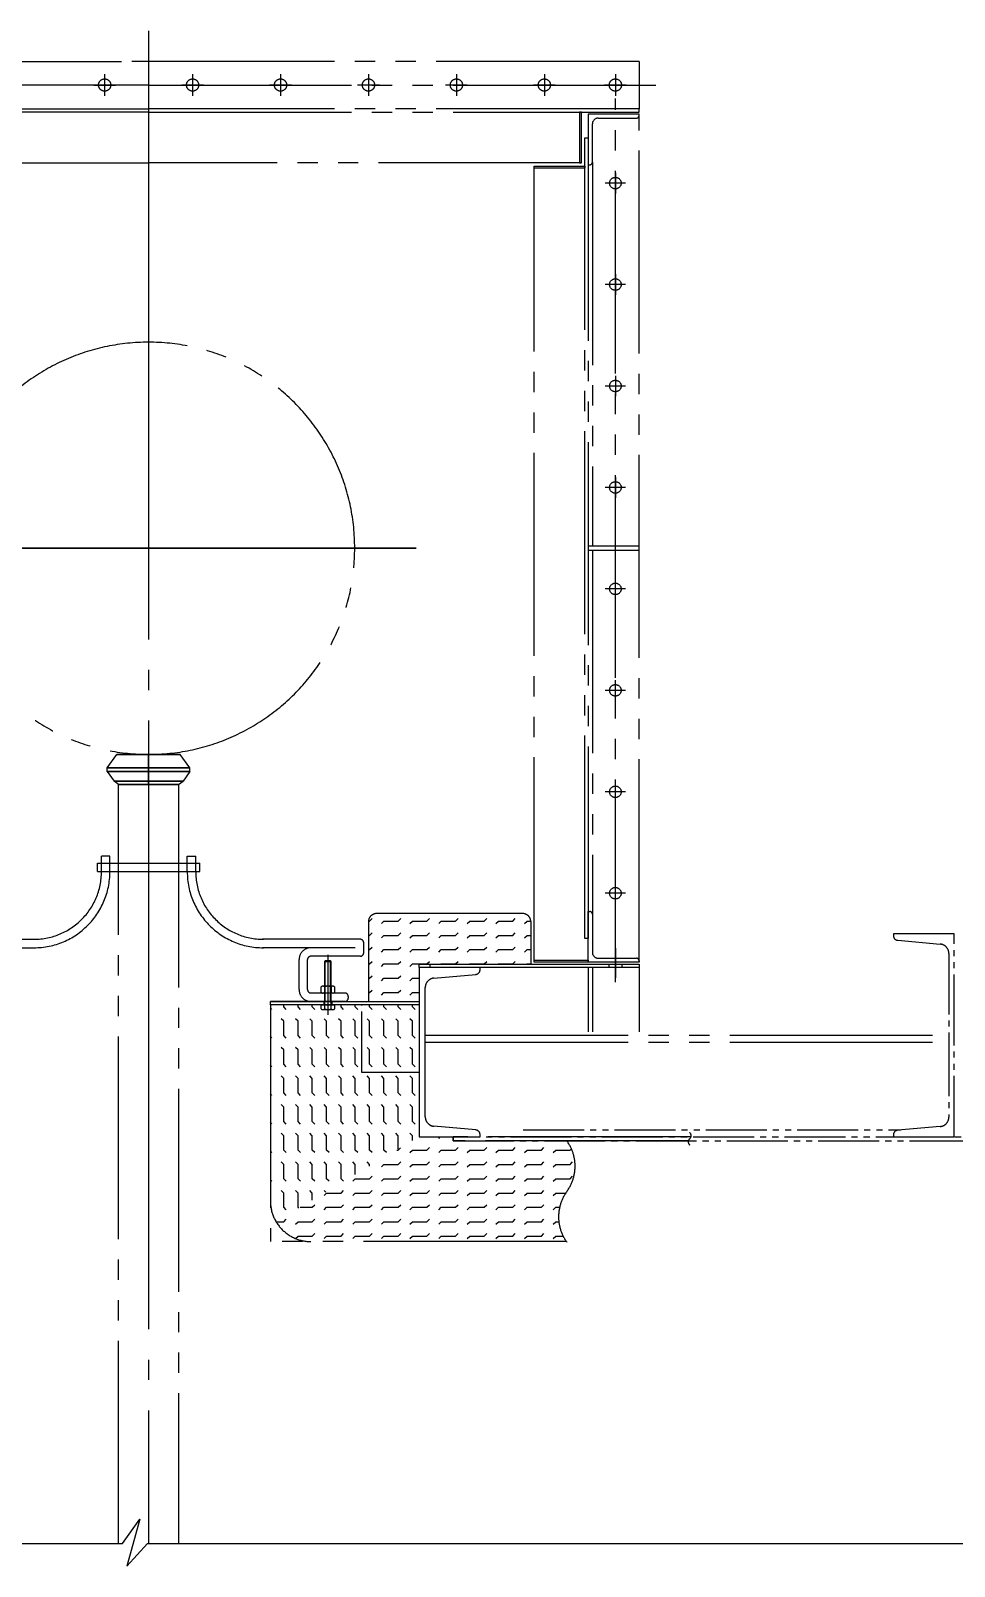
# Model space of a CAD drawing. Header units: millimetres. Extents: x 0 to 232280, y -26939 to 23794.
# Drawn here: x 175427 to 176792, y 14516 to 16786 of the extents above; entities that cross this region are included whole.
import ezdxf

# ---------------------------------------------------------------- set-up
doc = ezdxf.new("R2010")
doc.units = ezdxf.units.MM
doc.header["$LTSCALE"] = 30
doc.linetypes.add('JNK-CENTER', pattern=[34, 30, -1.5, 1, -1.5])
doc.linetypes.add('JNK-PHANTOM', pattern=[15, 10, -1, 1, -1, 1, -1])
for name, color, linetype in [('CEN-R', 1, 'JNK-CENTER'), ('Dim-W', 7, 'Continuous'), ('PHA-M', 6, 'JNK-PHANTOM')]:
    doc.layers.add(name, color=color, linetype=linetype)

# ---------------------------------------------------------------- blocks, each defined once
blk = doc.blocks.new('A$C5CA52331')
at = {"layer": 'CEN-R'}
for p, q in [((6916, 1335.3), (6916, -901.6)), ((6916, 1335.3), (6916, -901.6)), ((6520.7, 570), (7311.3, 570)), ((7311.3, 570), (6520.7, 570))]:
    blk.add_line(p, q, dxfattribs=at)
at = {"layer": 'Dim-W', "ltscale": 0.5}
blk.add_lwpolyline([(-370.3, -901.6), (1907.7, -901.6), (1932.9, -865.5), (1914.1, -935.1), (1944.6, -901.6), (6877.6, -901.6), (6902.8, -865.5), (6884, -935.1), (6914.5, -901.6), (9978.5, -901.6)], dxfattribs=at)
at = {"layer": 'PHA-M'}
for p, q in [((6191, 1290), (6876, 1290)), ((7641, 1290), (6876, 1290)), ((7641, 1290), (7641, 1220)), ((6916, 1255), (6205.7, 1255)), ((6834.9, 1255), (6867.1, 1255)), ((6851, 1271.1), (6851, 1238.9)), ((6916, 1255), (7666.3, 1255)), ((6997.1, 1255), (6964.9, 1255)), ((6981, 1271.1), (6981, 1238.9)), ((7127.1, 1255), (7094.9, 1255)), ((7111, 1271.1), (7111, 1238.9)), ((7257.1, 1255), (7224.9, 1255)), ((7241, 1271.1), (7241, 1238.9)), ((7387.1, 1255), (7354.9, 1255)), ((7371, 1271.1), (7371, 1238.9)), ((7517.1, 1255), (7484.9, 1255)), ((7501, 1271.1), (7501, 1238.9)), ((7622.1, 1255), (7589.9, 1255)), ((7606, 1271.1), (7606, 1238.9)), ((7606, -71.7), (7606, 1235)), ((6191, 1220), (6916, 1220)), ((6916, 1215), (6191, 1215)), ((7641, 1220), (6916, 1220)), ((6916, 1215), (7641, 1215)), ((7556, 1215), (7553, 1215)), ((7553, 1215), (7553, 1140)), ((7556, 1140), (7556, 1215)), ((7566, 1212), (7566, 1137)), ((7641, 1212), (7566, 1212)), ((7580.5, 1206), (7637, 1206)), ((7641, 1215), (7641, 1220)), ((7641, 1210), (7641, 1212)), ((7641, -42), (7641, 1212)), ((7572, 1141), (7572, 1197.5)), ((7561, -7), (7561, 1177)), ((7561, 1177), (7566, 1177)), ((7566, 1177), (7566, -7)), ((6276, 1140), (6916, 1140)), ((7556, 1140), (6916, 1140)), ((7553, 1140), (7556, 1140)), ((7566, 1137), (7568, 1137)), ((7572, 1141), (7572, 573)), ((7486, -39), (7486, 1135)), ((7486, 1135), (7561, 1135)), ((7486, 1132), (7486, 1135)), ((7561, 1132), (7486, 1132)), ((7561, 1135), (7561, 1132)), ((7606, 1125.2), (7606, 1094.8)), ((7621.2, 1110), (7590.8, 1110)), ((7621.2, 960), (7590.8, 960)), ((7606, 975.2), (7606, 944.8)), ((7606, 825.2), (7606, 794.8)), ((7621.2, 810), (7590.8, 810)), ((7621.2, 660), (7590.8, 660)), ((7606, 675.2), (7606, 644.8)), ((7641, 573), (7566, 573)), ((7641, 567), (7566, 567)), ((7572, 567), (7572, 29)), ((7606, 494.8), (7606, 525.2)), ((7621.2, 510), (7590.8, 510)), ((7606, 344.8), (7606, 375.2)), ((7621.2, 360), (7590.8, 360)), ((6854.9, 245.2), (6869.2, 265.3)), ((6854.9, 245.2), (6869.2, 265.3)), ((6869.2, 265.3), (6962.8, 265.3)), ((6962.8, 265.3), (6869.2, 265.3)), ((6916, 220.8), (6916, 265.3)), ((6916, 220.8), (6916, 265.3)), ((6977.1, 245.2), (6962.8, 265.3)), ((6977.1, 245.2), (6962.8, 265.3)), ((6854.9, 240.2), (6854.9, 245.2)), ((6854.9, 245.2), (6977.1, 245.2)), ((6977.1, 245.2), (6854.9, 245.2)), ((6854.9, 240.2), (6854.9, 245.2)), ((6854.9, 240.2), (6977.1, 240.2)), ((6854.9, 240.2), (6865, 225.9)), ((6977.1, 240.2), (6854.9, 240.2)), ((6854.9, 240.2), (6865, 225.9)), ((6977.1, 240.2), (6967, 225.9)), ((6977.1, 240.2), (6967, 225.9)), ((6977.1, 240.2), (6977.1, 245.2)), ((6977.1, 240.2), (6977.1, 245.2)), ((6871.5, 220.8), (6865, 225.9)), ((6865, 225.9), (6967, 225.9)), ((6967, 225.9), (6865, 225.9)), ((6871.5, 220.8), (6865, 225.9)), ((6960.4, 220.8), (6871.5, 220.8)), ((6871.5, 220.8), (6960.4, 220.8)), ((6871.5, -901.6), (6871.5, 220.8)), ((6871.5, 220.8), (6960.4, 220.8)), ((6960.4, 220.8), (6871.5, 220.8)), ((6960.4, 220.8), (6967, 225.9)), ((6960.4, 220.8), (6967, 225.9)), ((6960.4, 220.8), (6960.4, -901.6)), ((7621.2, 210), (7590.8, 210)), ((7606, 194.8), (7606, 225.2)), ((6846.3, 91.9), (6846.3, 114.9)), ((6858.8, 114.9), (6846.3, 114.9)), ((6858.8, 92), (6858.8, 114.9)), ((6973.1, 92), (6973.1, 114.9)), ((6973.1, 114.9), (6985.6, 114.9)), ((6985.6, 91.9), (6985.6, 114.9)), ((6840.3, 92), (6840.3, 104.5)), ((6840.3, 104.5), (6991.6, 104.5)), ((6840.3, 92), (6991.6, 92)), ((6991.6, 92), (6991.6, 104.5)), ((7606, 44.8), (7606, 75.2)), ((7621.2, 60), (7590.8, 60)), ((7469, 30), (7253, 30)), ((7566, -42), (7566, 33)), ((7566, 33), (7568, 33)), ((7572, 29), (7572, -27.5)), ((7241, 18.9), (7242.7, 18.9)), ((7241, 18), (7241, -100)), ((7242.7, 18.9), (7246.4, 22.6)), ((7242.7, -2.3), (7246.4, 1.5)), ((7260.1, 15.1), (7263.9, 18.9)), ((7263.9, 18.9), (7285, 18.9)), ((7285, 18.9), (7288.8, 22.6)), ((7285, -2.3), (7288.8, 1.5)), ((7302.4, 15.1), (7306.2, 18.9)), ((7306.2, 18.9), (7327.4, 18.9)), ((7327.4, 18.9), (7331.1, 22.6)), ((7327.4, -2.3), (7331.1, 1.5)), ((7344.8, 15.1), (7348.5, 18.9)), ((7348.5, 18.9), (7369.7, 18.9)), ((7369.7, 18.9), (7373.4, 22.6)), ((7369.7, -2.3), (7373.4, 1.5)), ((7387.1, 15.1), (7390.9, 18.9)), ((7390.9, 18.9), (7412, 18.9)), ((7412, 18.9), (7415.8, 22.6)), ((7412, -2.3), (7415.8, 1.5)), ((7429.4, 15.1), (7433.2, 18.9)), ((7433.2, 18.9), (7454.4, 18.9)), ((7454.4, 18.9), (7458.1, 22.6)), ((7454.4, -2.3), (7458.1, 1.5)), ((7471.8, 15.1), (7475.5, 18.9)), ((7475.5, 18.9), (7481, 18.9)), ((7481, 18), (7481, -45)), ((6603, -8.1), (6747.5, -8.1)), ((6610.5, -20.6), (6747.6, -20.6)), ((7221.5, -20.6), (7084.4, -20.6)), ((7229, -8.1), (7084.5, -8.1)), ((7234, -28.1), (7234, -13.1)), ((7241, -2.3), (7242.7, -2.3)), ((7242.7, -23.4), (7246.4, -19.7)), ((7260.1, -6), (7263.9, -2.3)), ((7263.9, -2.3), (7285, -2.3)), ((7285, -23.4), (7288.8, -19.7)), ((7302.4, -6), (7306.2, -2.3)), ((7306.2, -2.3), (7327.4, -2.3)), ((7327.4, -23.4), (7331.1, -19.7)), ((7344.8, -6), (7348.5, -2.3)), ((7348.5, -2.3), (7369.7, -2.3)), ((7369.7, -23.4), (7373.4, -19.7)), ((7387.1, -6), (7390.9, -2.3)), ((7390.9, -2.3), (7412, -2.3)), ((7412, -23.4), (7415.8, -19.7)), ((7429.4, -6), (7433.2, -2.3)), ((7433.2, -2.3), (7454.4, -2.3)), ((7454.4, -23.4), (7458.1, -19.7)), ((7471.8, -6), (7475.5, -2.3)), ((7475.5, -2.3), (7481, -2.3)), ((7566, -7), (7561, -7)), ((7606, -21), (7606, -65)), ((7138.5, -82.5), (7138.5, -38.1)), ((7151, -82.5), (7151, -38.1)), ((7229, -33.1), (7156, -33.1)), ((7177, -40), (7176, -41)), ((7176, -41), (7176, -111.1)), ((7176, -41), (7186, -41)), ((7177, -100), (7177, -40)), ((7185, -40), (7177, -40)), ((7181, -31.3), (7181, -118.7)), ((7185, -100), (7185, -40)), ((7186, -41), (7185, -40)), ((7186, -111.1), (7186, -41)), ((7241, -23.4), (7242.7, -23.4)), ((7241, -44.6), (7242.7, -44.6)), ((7242.7, -44.6), (7246.4, -40.9)), ((7260.1, -27.2), (7263.9, -23.4)), ((7260.1, -48.4), (7263.9, -44.6)), ((7263.9, -23.4), (7285, -23.4)), ((7263.9, -44.6), (7285, -44.6)), ((7285, -44.6), (7288.8, -40.9)), ((7302.4, -27.2), (7306.2, -23.4)), ((7302.4, -48.4), (7306.2, -44.6)), ((7306.2, -23.4), (7327.4, -23.4)), ((7306.2, -44.6), (7327.4, -44.6)), ((7316, -45), (7641, -45)), ((7316, -50), (7316, -45)), ((7327.4, -44.6), (7331.1, -40.9)), ((7344.8, -27.2), (7348.5, -23.4)), ((7348.1, -45), (7348.5, -44.6)), ((7348.5, -23.4), (7369.7, -23.4)), ((7348.5, -44.6), (7369.7, -44.6)), ((7369.7, -44.6), (7373.4, -40.9)), ((7387.1, -27.2), (7390.9, -23.4)), ((7390.5, -45), (7390.9, -44.6)), ((7390.9, -23.4), (7412, -23.4)), ((7390.9, -44.6), (7412, -44.6)), ((7412, -44.6), (7415.8, -40.9)), ((7429.4, -27.2), (7433.2, -23.4)), ((7432.8, -45), (7433.2, -44.6)), ((7433.2, -23.4), (7454.4, -23.4)), ((7433.2, -44.6), (7454.4, -44.6)), ((7454.4, -44.6), (7458.1, -40.9)), ((7471.8, -27.2), (7475.5, -23.4)), ((7475.1, -45), (7475.5, -44.6)), ((7475.5, -23.4), (7481, -23.4)), ((7475.5, -44.6), (7481, -44.6)), ((7486, -39), (7566, -39)), ((7486, -42), (7486, -39)), ((7566, -42), (7486, -42)), ((7566, -39), (7566, -42)), ((7641, -42), (7566, -42)), ((7580.5, -36), (7637, -36)), ((7641, -40), (7641, -42)), ((7641, -45), (7641, -50)), ((7641, -45), (7641, -145)), ((7241, -65.8), (7242.7, -65.8)), ((7242.7, -65.8), (7246.4, -62)), ((7260.1, -69.5), (7263.9, -65.8)), ((7263.9, -65.8), (7285, -65.8)), ((7285, -65.8), (7288.8, -62)), ((7302.4, -69.5), (7306.2, -65.8)), ((7306.2, -65.8), (7316, -65.8)), ((7641, -50), (7316, -50)), ((7316, -50), (7316, -300)), ((7406, -50), (7316, -50)), ((7337.8, -65.4), (7399.6, -60)), ((7406, -53), (7406, -50)), ((7566, -50), (7566, -145)), ((7572, -50), (7572, -145)), ((7206, -87.5), (7156, -87.5)), ((7171, -86.6), (7171, -78.4)), ((7188.4, -77.5), (7173.6, -77.5)), ((7188.4, -87.5), (7173.6, -87.5)), ((7176, -78.4), (7176, -86.6)), ((7186, -78.4), (7186, -86.6)), ((7191, -78.4), (7191, -86.6)), ((7241, -86.9), (7242.7, -86.9)), ((7242.7, -86.9), (7246.4, -83.2)), ((7260.1, -90.7), (7263.9, -86.9)), ((7263.9, -86.9), (7285, -86.9)), ((7285, -86.9), (7288.8, -83.2)), ((7302.4, -90.7), (7306.2, -86.9)), ((7306.2, -86.9), (7316, -86.9)), ((7325, -270.6), (7325, -79.4)), ((7206, -100), (7096, -100)), ((7096, -105), (7096, -100)), ((7316, -105), (7096, -105)), ((7096, -105), (7096, -455)), ((7098.3, -111.9), (7096, -109.6)), ((7115.7, -108.1), (7115.7, -105)), ((7119.4, -111.9), (7115.7, -108.1)), ((7136.9, -108.1), (7136.9, -105)), ((7140.6, -111.9), (7136.9, -108.1)), ((7158, -108.1), (7158, -105)), ((7161.8, -111.9), (7158, -108.1)), ((7171, -111.1), (7171, -105)), ((7171, -105), (7191, -105)), ((7173.6, -112), (7188.4, -112)), ((7176, -101.7), (7177, -100)), ((7176, -100), (7316, -100)), ((7186, -101.7), (7185, -100)), ((7191, -105), (7191, -111.1)), ((7200.4, -108.1), (7200.4, -105)), ((7204.1, -111.9), (7200.4, -108.1)), ((7211, -92.5), (7211, -95)), ((7221.5, -108.1), (7221.5, -105)), ((7225.3, -111.9), (7221.5, -108.1)), ((7242.7, -108.1), (7242.7, -105)), ((7246.4, -111.9), (7242.7, -108.1)), ((7263.9, -108.1), (7263.9, -105)), ((7267.6, -111.9), (7263.9, -108.1)), ((7285, -108.1), (7285, -105)), ((7288.8, -111.9), (7285, -108.1)), ((7306.2, -108.1), (7306.2, -105)), ((7309.9, -111.9), (7306.2, -108.1)), ((7115.7, -129.3), (7111.9, -125.5)), ((7115.7, -150.4), (7115.7, -129.3)), ((7136.9, -129.3), (7133.1, -125.5)), ((7136.9, -150.4), (7136.9, -129.3)), ((7158, -129.3), (7154.3, -125.5)), ((7158, -150.4), (7158, -129.3)), ((7179.2, -129.3), (7175.4, -125.5)), ((7179.2, -150.4), (7179.2, -129.3)), ((7200.4, -129.3), (7196.6, -125.5)), ((7200.4, -150.4), (7200.4, -129.3)), ((7221.5, -129.3), (7217.8, -125.5)), ((7221.5, -150.4), (7221.5, -129.3)), ((7242.7, -129.3), (7238.9, -125.5)), ((7242.7, -150.4), (7242.7, -129.3)), ((7263.9, -129.3), (7260.1, -125.5)), ((7263.9, -150.4), (7263.9, -129.3)), ((7285, -129.3), (7281.3, -125.5)), ((7285, -150.4), (7285, -129.3)), ((7306.2, -129.3), (7302.4, -125.5)), ((7306.2, -150.4), (7306.2, -129.3)), ((7098.3, -154.2), (7096, -151.9)), ((7119.4, -154.2), (7115.7, -150.4)), ((7140.6, -154.2), (7136.9, -150.4)), ((7161.8, -154.2), (7158, -150.4)), ((7182.9, -154.2), (7179.2, -150.4)), ((7204.1, -154.2), (7200.4, -150.4)), ((7225.3, -154.2), (7221.5, -150.4)), ((7246.4, -154.2), (7242.7, -150.4)), ((7267.6, -154.2), (7263.9, -150.4)), ((7288.8, -154.2), (7285, -150.4)), ((7309.9, -154.2), (7306.2, -150.4)), ((7325, -150), (8099, -150)), ((7115.7, -171.6), (7111.9, -167.9)), ((7115.7, -192.8), (7115.7, -171.6)), ((7136.9, -171.6), (7133.1, -167.9)), ((7136.9, -192.8), (7136.9, -171.6)), ((7158, -171.6), (7154.3, -167.9)), ((7158, -192.8), (7158, -171.6)), ((7179.2, -171.6), (7175.4, -167.9)), ((7179.2, -192.8), (7179.2, -171.6)), ((7200.4, -171.6), (7196.6, -167.9)), ((7200.4, -192.8), (7200.4, -171.6)), ((7221.5, -171.6), (7217.8, -167.9)), ((7221.5, -192.8), (7221.5, -171.6)), ((7242.7, -171.6), (7238.9, -167.9)), ((7242.7, -192.8), (7242.7, -171.6)), ((7263.9, -171.6), (7260.1, -167.9)), ((7263.9, -192.8), (7263.9, -171.6)), ((7285, -171.6), (7281.3, -167.9)), ((7285, -192.8), (7285, -171.6)), ((7306.2, -171.6), (7302.4, -167.9)), ((7306.2, -192.8), (7306.2, -171.6)), ((7325, -160), (8099, -160)), ((7098.3, -196.5), (7096, -194.3)), ((7119.4, -196.5), (7115.7, -192.8)), ((7140.6, -196.5), (7136.9, -192.8)), ((7161.8, -196.5), (7158, -192.8)), ((7182.9, -196.5), (7179.2, -192.8)), ((7204.1, -196.5), (7200.4, -192.8)), ((7225.3, -196.5), (7221.5, -192.8)), ((7246.4, -196.5), (7242.7, -192.8)), ((7267.6, -196.5), (7263.9, -192.8)), ((7288.8, -196.5), (7285, -192.8)), ((7309.9, -196.5), (7306.2, -192.8)), ((7115.7, -213.9), (7111.9, -210.2)), ((7115.7, -235.1), (7115.7, -213.9)), ((7136.9, -213.9), (7133.1, -210.2)), ((7136.9, -235.1), (7136.9, -213.9)), ((7158, -213.9), (7154.3, -210.2)), ((7158, -235.1), (7158, -213.9)), ((7179.2, -213.9), (7175.4, -210.2)), ((7179.2, -235.1), (7179.2, -213.9)), ((7200.4, -213.9), (7196.6, -210.2)), ((7200.4, -235.1), (7200.4, -213.9)), ((7221.5, -213.9), (7217.8, -210.2)), ((7221.5, -235.1), (7221.5, -213.9)), ((7242.7, -213.9), (7238.9, -210.2)), ((7242.7, -235.1), (7242.7, -213.9)), ((7263.9, -213.9), (7260.1, -210.2)), ((7263.9, -235.1), (7263.9, -213.9)), ((7285, -213.9), (7281.3, -210.2)), ((7285, -235.1), (7285, -213.9)), ((7306.2, -213.9), (7302.4, -210.2)), ((7306.2, -235.1), (7306.2, -213.9)), ((7098.3, -238.9), (7096, -236.6)), ((7119.4, -238.9), (7115.7, -235.1)), ((7140.6, -238.9), (7136.9, -235.1)), ((7161.8, -238.9), (7158, -235.1)), ((7182.9, -238.9), (7179.2, -235.1)), ((7204.1, -238.9), (7200.4, -235.1)), ((7225.3, -238.9), (7221.5, -235.1)), ((7246.4, -238.9), (7242.7, -235.1)), ((7267.6, -238.9), (7263.9, -235.1)), ((7288.8, -238.9), (7285, -235.1)), ((7309.9, -238.9), (7306.2, -235.1)), ((7115.7, -256.3), (7111.9, -252.5)), ((7115.7, -277.4), (7115.7, -256.3)), ((7136.9, -256.3), (7133.1, -252.5)), ((7136.9, -277.4), (7136.9, -256.3)), ((7158, -256.3), (7154.3, -252.5)), ((7158, -277.4), (7158, -256.3)), ((7179.2, -256.3), (7175.4, -252.5)), ((7179.2, -277.4), (7179.2, -256.3)), ((7200.4, -256.3), (7196.6, -252.5)), ((7200.4, -277.4), (7200.4, -256.3)), ((7221.5, -256.3), (7217.8, -252.5)), ((7221.5, -277.4), (7221.5, -256.3)), ((7242.7, -256.3), (7238.9, -252.5)), ((7242.7, -277.4), (7242.7, -256.3)), ((7263.9, -256.3), (7260.1, -252.5)), ((7263.9, -277.4), (7263.9, -256.3)), ((7285, -256.3), (7281.3, -252.5)), ((7285, -277.4), (7285, -256.3)), ((7306.2, -256.3), (7302.4, -252.5)), ((7306.2, -277.4), (7306.2, -256.3)), ((7098.3, -281.2), (7096, -278.9)), ((7115.7, -298.6), (7111.9, -294.9)), ((7119.4, -281.2), (7115.7, -277.4)), ((7136.9, -298.6), (7133.1, -294.9)), ((7140.6, -281.2), (7136.9, -277.4)), ((7158, -298.6), (7154.3, -294.9)), ((7161.8, -281.2), (7158, -277.4)), ((7179.2, -298.6), (7175.4, -294.9)), ((7182.9, -281.2), (7179.2, -277.4)), ((7200.4, -298.6), (7196.6, -294.9)), ((7204.1, -281.2), (7200.4, -277.4)), ((7221.5, -298.6), (7217.8, -294.9)), ((7225.3, -281.2), (7221.5, -277.4)), ((7242.7, -298.6), (7238.9, -294.9)), ((7246.4, -281.2), (7242.7, -277.4)), ((7263.9, -298.6), (7260.1, -294.9)), ((7267.6, -281.2), (7263.9, -277.4)), ((7285, -298.6), (7281.3, -294.9)), ((7288.8, -281.2), (7285, -277.4)), ((7306.2, -298.6), (7302.4, -294.9)), ((7309.9, -281.2), (7306.2, -277.4)), ((7399.6, -290), (7337.8, -284.6)), ((7115.7, -319.8), (7115.7, -298.6)), ((7136.9, -319.8), (7136.9, -298.6)), ((7158, -319.8), (7158, -298.6)), ((7179.2, -319.8), (7179.2, -298.6)), ((7200.4, -319.8), (7200.4, -298.6)), ((7221.5, -319.8), (7221.5, -298.6)), ((7242.7, -319.8), (7242.7, -298.6)), ((7263.9, -319.8), (7263.9, -298.6)), ((7285, -318.4), (7285, -298.6)), ((7285, -319.8), (7288.4, -316.4)), ((7306.2, -305.8), (7306.2, -298.6)), ((7316, -300), (7406, -300)), ((7327.4, -319.8), (7331.1, -316)), ((7344.8, -302.4), (7347.1, -300)), ((7717.8, -300), (7366, -300)), ((7366, -306), (7366, -300)), ((7713.9, -306), (7366, -306)), ((7369.7, -319.8), (7373.4, -316)), ((7406, -300), (7406, -297)), ((7412, -319.8), (7415.8, -316)), ((7454.4, -319.8), (7458.1, -316)), ((7496.7, -319.8), (7500.4, -316)), ((7539, -319.8), (7541.1, -317.7)), ((7098.3, -323.5), (7096, -321.3)), ((7115.7, -340.9), (7111.9, -337.2)), ((7119.4, -323.5), (7115.7, -319.8)), ((7136.9, -340.9), (7133.1, -337.2)), ((7140.6, -323.5), (7136.9, -319.8)), ((7158, -340.9), (7154.3, -337.2)), ((7161.8, -323.5), (7158, -319.8)), ((7179.2, -340.9), (7175.4, -337.2)), ((7182.9, -323.5), (7179.2, -319.8)), ((7200.4, -340.9), (7196.6, -337.2)), ((7204.1, -323.5), (7200.4, -319.8)), ((7221.5, -340.9), (7217.8, -337.2)), ((7225.3, -323.5), (7221.5, -319.8)), ((7242.7, -340.9), (7238.9, -337.2)), ((7246.4, -323.5), (7242.7, -319.8)), ((7267.6, -323.5), (7263.9, -319.8)), ((7282.7, -319.8), (7285, -319.8)), ((7285, -340.9), (7288.8, -337.2)), ((7302.4, -323.5), (7306.2, -319.8)), ((7306.2, -319.8), (7327.4, -319.8)), ((7327.4, -340.9), (7331.1, -337.2)), ((7344.8, -323.5), (7348.5, -319.8)), ((7348.5, -319.8), (7369.7, -319.8)), ((7369.7, -340.9), (7373.4, -337.2)), ((7387.1, -323.5), (7390.9, -319.8)), ((7390.9, -319.8), (7412, -319.8)), ((7412, -340.9), (7415.8, -337.2)), ((7429.4, -323.5), (7433.2, -319.8)), ((7433.2, -319.8), (7454.4, -319.8)), ((7454.4, -340.9), (7458.1, -337.2)), ((7471.8, -323.5), (7475.5, -319.8)), ((7475.5, -319.8), (7496.7, -319.8)), ((7496.7, -340.9), (7500.4, -337.2)), ((7514.1, -323.5), (7517.9, -319.8)), ((7517.9, -319.8), (7539, -319.8)), ((7539, -340.9), (7542.8, -337.2)), ((7115.7, -362.1), (7115.7, -340.9)), ((7119.4, -365.9), (7115.7, -362.1)), ((7136.9, -362.1), (7136.9, -340.9)), ((7140.6, -365.9), (7136.9, -362.1)), ((7158, -362.1), (7158, -340.9)), ((7161.8, -365.9), (7158, -362.1)), ((7179.2, -362.1), (7179.2, -340.9)), ((7182.9, -365.9), (7179.2, -362.1)), ((7200.4, -362.1), (7200.4, -340.9)), ((7204.1, -365.9), (7200.4, -362.1)), ((7217.8, -365.9), (7221.5, -362.1)), ((7221.5, -356.1), (7221.5, -340.9)), ((7221.5, -362.1), (7242.7, -362.1)), ((7242.7, -343.5), (7242.7, -340.9)), ((7242.7, -362.1), (7246.4, -358.4)), ((7260.1, -344.7), (7263.9, -340.9)), ((7260.1, -365.9), (7263.9, -362.1)), ((7263.9, -340.9), (7285, -340.9)), ((7263.9, -362.1), (7285, -362.1)), ((7285, -362.1), (7288.8, -358.4)), ((7302.4, -344.7), (7306.2, -340.9)), ((7302.4, -365.9), (7306.2, -362.1)), ((7306.2, -340.9), (7327.4, -340.9)), ((7306.2, -362.1), (7327.4, -362.1)), ((7327.4, -362.1), (7331.1, -358.4)), ((7344.8, -344.7), (7348.5, -340.9)), ((7344.8, -365.9), (7348.5, -362.1)), ((7348.5, -340.9), (7369.7, -340.9)), ((7348.5, -362.1), (7369.7, -362.1)), ((7369.7, -362.1), (7373.4, -358.4)), ((7387.1, -344.7), (7390.9, -340.9)), ((7387.1, -365.9), (7390.9, -362.1)), ((7390.9, -340.9), (7412, -340.9)), ((7390.9, -362.1), (7412, -362.1)), ((7412, -362.1), (7415.8, -358.4)), ((7429.4, -344.7), (7433.2, -340.9)), ((7429.4, -365.9), (7433.2, -362.1)), ((7433.2, -340.9), (7454.4, -340.9)), ((7433.2, -362.1), (7454.4, -362.1)), ((7454.4, -362.1), (7458.1, -358.4)), ((7471.8, -344.7), (7475.5, -340.9)), ((7471.8, -365.9), (7475.5, -362.1)), ((7475.5, -340.9), (7496.7, -340.9)), ((7475.5, -362.1), (7496.7, -362.1)), ((7496.7, -362.1), (7500.4, -358.4)), ((7514.1, -344.7), (7517.9, -340.9)), ((7514.1, -365.9), (7517.9, -362.1)), ((7517.9, -340.9), (7539, -340.9)), ((7517.9, -362.1), (7539, -362.1)), ((7539, -362.1), (7542.8, -358.4)), ((7098.3, -365.9), (7096, -363.6)), ((7115.7, -383.3), (7111.9, -379.5)), ((7115.7, -404.4), (7115.7, -383.3)), ((7136.9, -383.3), (7133.1, -379.5)), ((7136.9, -404.4), (7136.9, -383.3)), ((7158, -383.3), (7154.3, -379.5)), ((7158, -393.8), (7158, -383.3)), ((7177.9, -382), (7175.4, -379.5)), ((7175.4, -387), (7179.2, -383.3)), ((7179.2, -383.3), (7200.4, -383.3)), ((7200.4, -383.3), (7204.1, -379.5)), ((7217.8, -387), (7221.5, -383.3)), ((7221.5, -383.3), (7242.7, -383.3)), ((7242.7, -383.3), (7246.4, -379.5)), ((7260.1, -387), (7263.9, -383.3)), ((7263.9, -383.3), (7285, -383.3)), ((7285, -383.3), (7288.8, -379.5)), ((7302.4, -387), (7306.2, -383.3)), ((7306.2, -383.3), (7327.4, -383.3)), ((7327.4, -383.3), (7331.1, -379.5)), ((7344.8, -387), (7348.5, -383.3)), ((7348.5, -383.3), (7369.7, -383.3)), ((7369.7, -383.3), (7373.4, -379.5)), ((7387.1, -387), (7390.9, -383.3)), ((7390.9, -383.3), (7412, -383.3)), ((7412, -383.3), (7415.8, -379.5)), ((7429.4, -387), (7433.2, -383.3)), ((7433.2, -383.3), (7454.4, -383.3)), ((7454.4, -383.3), (7458.1, -379.5)), ((7471.8, -387), (7475.5, -383.3)), ((7475.5, -383.3), (7496.7, -383.3)), ((7496.7, -383.3), (7500.4, -379.5)), ((7514.1, -387), (7517.9, -383.3)), ((7517.9, -383.3), (7532.7, -383.3)), ((7098.3, -408.2), (7097.2, -407.2)), ((7119.4, -408.2), (7115.7, -404.4)), ((7138.1, -405.7), (7136.9, -404.4)), ((7140.1, -404.4), (7158, -404.4)), ((7158, -404.4), (7161.8, -400.7)), ((7175.4, -408.2), (7179.2, -404.4)), ((7179.2, -404.4), (7200.4, -404.4)), ((7200.4, -404.4), (7204.1, -400.7)), ((7217.8, -408.2), (7221.5, -404.4)), ((7221.5, -404.4), (7242.7, -404.4)), ((7242.7, -404.4), (7246.4, -400.7)), ((7260.1, -408.2), (7263.9, -404.4)), ((7263.9, -404.4), (7285, -404.4)), ((7285, -404.4), (7288.8, -400.7)), ((7302.4, -408.2), (7306.2, -404.4)), ((7306.2, -404.4), (7327.4, -404.4)), ((7327.4, -404.4), (7331.1, -400.7)), ((7344.8, -408.2), (7348.5, -404.4)), ((7348.5, -404.4), (7369.7, -404.4)), ((7369.7, -404.4), (7373.4, -400.7)), ((7387.1, -408.2), (7390.9, -404.4)), ((7390.9, -404.4), (7412, -404.4)), ((7412, -404.4), (7415.8, -400.7)), ((7429.4, -408.2), (7433.2, -404.4)), ((7433.2, -404.4), (7454.4, -404.4)), ((7454.4, -404.4), (7458.1, -400.7)), ((7471.8, -408.2), (7475.5, -404.4)), ((7475.5, -404.4), (7496.7, -404.4)), ((7496.7, -404.4), (7500.4, -400.7)), ((7514.1, -408.2), (7517.9, -404.4)), ((7517.9, -404.4), (7523.6, -404.4)), ((7104.4, -425.6), (7115.7, -425.6)), ((7115.7, -425.6), (7119.4, -421.9)), ((7133.1, -429.4), (7136.9, -425.6)), ((7136.9, -425.6), (7158, -425.6)), ((7158, -425.6), (7161.8, -421.9)), ((7175.4, -429.4), (7179.2, -425.6)), ((7179.2, -425.6), (7200.4, -425.6)), ((7200.4, -425.6), (7204.1, -421.9)), ((7217.8, -429.4), (7221.5, -425.6)), ((7221.5, -425.6), (7242.7, -425.6)), ((7242.7, -425.6), (7246.4, -421.9)), ((7260.1, -429.4), (7263.9, -425.6)), ((7263.9, -425.6), (7285, -425.6)), ((7285, -425.6), (7288.8, -421.9)), ((7302.4, -429.4), (7306.2, -425.6)), ((7306.2, -425.6), (7327.4, -425.6)), ((7327.4, -425.6), (7331.1, -421.9)), ((7344.8, -429.4), (7348.5, -425.6)), ((7348.5, -425.6), (7369.7, -425.6)), ((7369.7, -425.6), (7373.4, -421.9)), ((7387.1, -429.4), (7390.9, -425.6)), ((7390.9, -425.6), (7412, -425.6)), ((7412, -425.6), (7415.8, -421.9)), ((7429.4, -429.4), (7433.2, -425.6)), ((7433.2, -425.6), (7454.4, -425.6)), ((7454.4, -425.6), (7458.1, -421.9)), ((7471.8, -429.4), (7475.5, -425.6)), ((7475.5, -425.6), (7496.7, -425.6)), ((7496.7, -425.6), (7500.4, -421.9)), ((7514.1, -429.4), (7517.9, -425.6)), ((7517.9, -425.6), (7522.4, -425.6)), ((7133.2, -450.5), (7136.9, -446.8)), ((7136.9, -446.8), (7158, -446.8)), ((7158, -446.8), (7161.8, -443)), ((7175.4, -450.5), (7179.2, -446.8)), ((7179.2, -446.8), (7200.4, -446.8)), ((7200.4, -446.8), (7204.1, -443)), ((7217.8, -450.5), (7221.5, -446.8)), ((7221.5, -446.8), (7242.7, -446.8)), ((7242.7, -446.8), (7246.4, -443)), ((7260.1, -450.5), (7263.9, -446.8)), ((7263.9, -446.8), (7285, -446.8)), ((7285, -446.8), (7288.8, -443)), ((7302.4, -450.5), (7306.2, -446.8)), ((7306.2, -446.8), (7327.4, -446.8)), ((7327.4, -446.8), (7331.1, -443)), ((7344.8, -450.5), (7348.5, -446.8)), ((7348.5, -446.8), (7369.7, -446.8)), ((7369.7, -446.8), (7373.4, -443)), ((7387.1, -450.5), (7390.9, -446.8)), ((7390.9, -446.8), (7412, -446.8)), ((7412, -446.8), (7415.8, -443)), ((7429.4, -450.5), (7433.2, -446.8)), ((7433.2, -446.8), (7454.4, -446.8)), ((7454.4, -446.8), (7458.1, -443)), ((7471.8, -450.5), (7475.5, -446.8)), ((7475.5, -446.8), (7496.7, -446.8)), ((7496.7, -446.8), (7500.4, -443)), ((7514.1, -450.5), (7517.9, -446.8)), ((7517.9, -446.8), (7528.7, -446.8)), ((7533.6, -455), (7096, -455))]:
    blk.add_line(p, q, dxfattribs=at)
at = {"layer": 'PHA-M', "ltscale": 0.3}
for p, q in [((7596.5, -45), (7596.5, -50)), ((7606, -33.6), (7606, -63.9)), ((7606, -38.6), (7606, -65)), ((7606, -38.6), (7606, -65)), ((7615.5, -45), (7615.5, -50)), ((7181, -85), (7181, -120)), ((7181, -87.2), (7181, -118.7)), ((7096, -100), (7316, -100)), ((7096, -105), (7096, -100)), ((7175, -100), (7175, -105)), ((7187, -100), (7187, -105)), ((7469.8, -290), (8027.7, -290)), ((7316, -300), (9662, -300)), ((7366, -300), (7366, -306)), ((7366, -300), (7366, -306)), ((7366, -306), (9662, -306))]:
    blk.add_line(p, q, dxfattribs=at)
for points in [[(8086.2, -284.9), (8023.4, -290.4, 0.388879), (8017, -297.4), (8017, -300), (8107, -300), (8107, -150), (8107, 0), (8017, 0), (8017, -2.6, 0.388879), (8023.4, -9.6), (8086.2, -15.1, -0.388879), (8099, -29.1), (8099, -150), (8099, -270.9, -0.388879)], [(7316, -50), (7316, -300), (7406, -300), (7406, -297, 0.388879), (7399.6, -290), (7337.8, -284.6, -0.388879), (7325, -270.6), (7325, -79.4, -0.388879), (7337.8, -65.4), (7399.6, -60, 0.388879), (7406, -53), (7406, -50)]]:
    blk.add_lwpolyline(points, format="xyb", close=True, dxfattribs=at)
blk.add_lwpolyline([(7332, -45), (7641, -45), (7641, -50), (7332, -50)], close=True, dxfattribs=at)
blk.add_lwpolyline([(7332, -45), (7641, -45), (7641, -50), (7332, -50)], close=True, dxfattribs=at)
for points in [[(7316, -105), (7096, -105)], [(7316, -205), (7231, -205), (7231, -105)]]:
    blk.add_lwpolyline(points, dxfattribs=at)
at = {"layer": 'PHA-M'}
for centre, radius in [((6851, 1255), 9.03), ((6981, 1255), 9.03), ((7111, 1255), 9.03), ((7241, 1255), 9.03), ((7371, 1255), 9.03), ((7501, 1255), 9.03), ((7606, 1255), 9.03), ((7606, 1110), 8.53), ((7606, 960), 8.53), ((7606, 810), 8.53), ((7606, 660), 8.53), ((7606, 510), 8.53), ((7606, 360), 8.53), ((7606, 210), 8.53), ((7606, 60), 8.53)]:
    blk.add_circle(centre, radius, dxfattribs=at)
for centre, radius, start, end in [((7580.5, 1197.5), 8.5, 90, 180), ((7637, 1210), 4, 270, 0), ((7568, 1141), 4, 270, 0), ((6916, 570), 304.7, 90, 270), ((6916, 570), 304.7, 270, 90), ((6916, 570), 304.7, 270, 90), ((6746.3, 91.9), 100, 270, 0), ((6746.3, 91.9), 112.5, 270, 0), ((7085.6, 91.9), 112.5, 180, 270), ((7085.6, 91.9), 100, 180, 270), ((7253, 18), 12, 90, 180), ((7469, 18), 12, 0, 90), ((7568, 29), 4, 0, 90), ((7156, -38.1), 17.5, 90, 180), ((7229, -13.1), 5, 0, 90), ((7156, -38.1), 5, 90, 180), ((7229, -28.1), 5, 270, 0), ((7580.5, -27.5), 8.5, 180, 270), ((7637, -40), 4, 0, 90), ((7339, -79.4), 14, 95, 180), ((7399, -53), 7, 275, 360), ((7156, -82.5), 17.5, 180, 270), ((7156, -82.5), 5, 180, 270), ((7173.5, -81.3), 3.82, 49.1233, 130.8767), ((7173.5, -83.7), 3.82, 229.1233, 310.8767), ((7181, -91.4), 13.9, 68.9, 111.1), ((7181, -73.6), 13.9, 248.9, 291.1), ((7188.5, -81.3), 3.82, 49.1233, 130.8767), ((7188.5, -83.7), 3.82, 229.1233, 310.8767), ((7206, -92.5), 5, 0, 90), ((7173.5, -108.2), 3.82, 229.1233, 310.8767), ((7181, -98.1), 13.9, 248.9, 291.1), ((7188.5, -108.2), 3.82, 229.1233, 310.8767), ((7206, -95), 5, 270, 0), ((7339, -270.6), 14, 180, 265), ((7399, -297), 7, 0, 85), ((7712.3, -298.5), 5.74, 308.3976, 51.6024), ((7483.1, -343.5), 63.4, 323.7461, 36.2539), ((7719.4, -307.5), 5.74, 128.3976, 231.6024), ((7585.4, -418.5), 63.4, 143.7461, 216.2539), ((7156, -395), 60, 180, 270)]:
    blk.add_arc(centre, radius, start, end, dxfattribs=at)

msp = doc.modelspace()

# ---------------------------------------------------------------- block references
at = {"layer": 'Dim-W', "ltscale": 0.5}
msp.add_blockref('A$C5CA52331', (168685.27, 15451.12), dxfattribs=at)

doc.saveas('drawing.dxf')
